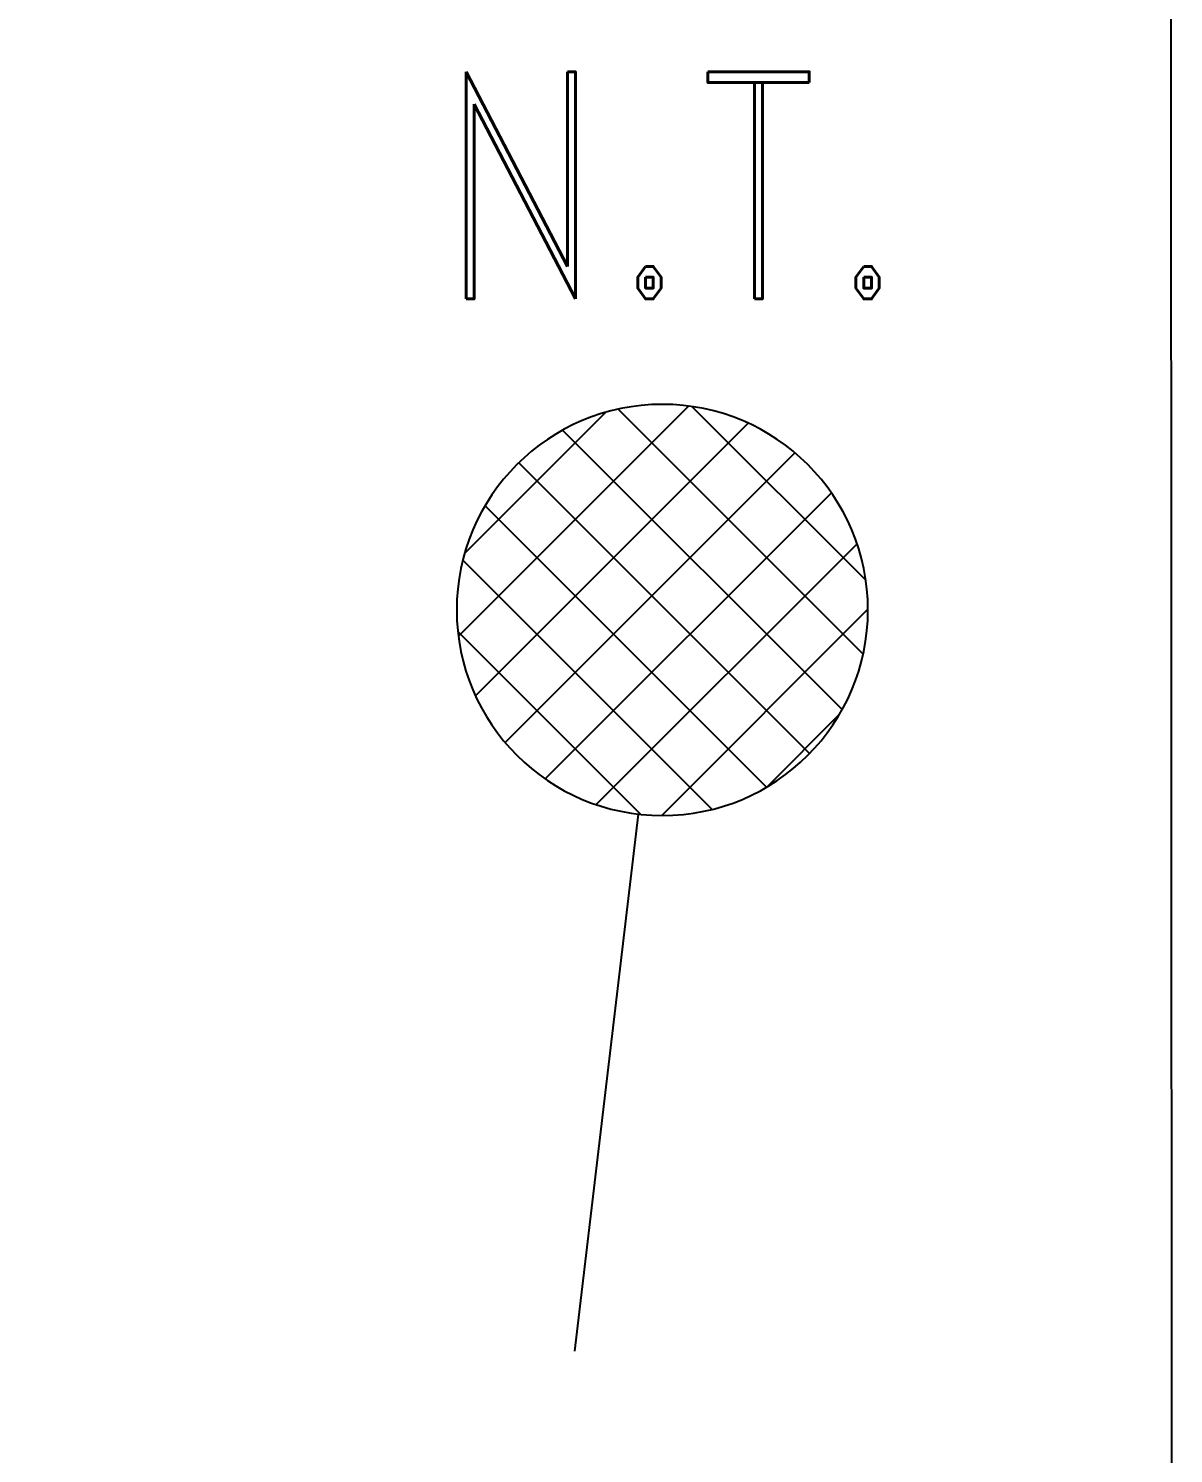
# Model space of a CAD drawing. Extents: x -437689 to -407696, y -55787 to -37037.
# Drawn here: x -423444.8 to -423286.2, y -41249.1 to -41051.5 of the extents above; entities that cross this region are included whole.
import ezdxf

# ---------------------------------------------------------------- set-up
doc = ezdxf.new("R2010")
doc.units = 0
doc.header["$LTSCALE"] = 150
doc.header["$MEASUREMENT"] = 0
doc.linetypes.add('DASHED', pattern=[0.75, 0.5, -0.25])
doc.layers.get('0').update_dxf_attribs({"linetype": 'CONTINUOUS'})
for name, color, linetype in [('TXT', 7, 'CONTINUOUS'), ('WALL', 7, 'CONTINUOUS'), ('WASTE', 3, 'DASHED')]:
    doc.layers.add(name, color=color, linetype=linetype)
doc.styles.add('TESTI', font='ROMAND.SHX')

msp = doc.modelspace()

# ---------------------------------------------------------------- linework, layer by layer
at = {"color": 0}
for p, q in [((-423385.25, -41135.77), (-423353.34, -41103.86)), ((-423384.39, -41124.3), (-423364.81, -41104.72)), ((-423329.16, -41138.25), (-423363.12, -41104.29)), ((-423328.79, -41128.01), (-423352.88, -41103.92)), ((-423382.89, -41144.01), (-423345.1, -41106.22)), ((-423332.07, -41145.94), (-423370.81, -41107.2)), ((-423378.77, -41150.5), (-423338.61, -41110.34)), ((-423336.59, -41152.03), (-423376.89, -41111.72)), ((-423373.22, -41155.55), (-423333.56, -41115.89)), ((-423342.54, -41156.69), (-423381.55, -41117.67)), ((-423366.17, -41159.1), (-423330.01, -41122.94)), ((-423350.06, -41159.77), (-423384.63, -41125.2)), ((-423357.08, -41160.62), (-423328.49, -41132.03)), ((-423359.97, -41160.46), (-423385.33, -41135.1)), ((-423342.53, -41156.68), (-423332.43, -41146.58))]:
    msp.add_line(p, q, dxfattribs=at)
for start, end in [(0, 180), (180, 360)]:
    msp.add_arc((-423356.99, -41132.12), 28.5, start, end)
at = {"layer": 'WALL'}
for p, q in [((-423286.37, -41249.07), (-423286.72, -40381.57)), ((-423286.15, -41814.07), (-423286.37, -41246.57))]:
    msp.add_line(p, q, dxfattribs=at)
at = {"layer": 'WASTE'}
msp.add_line((-423360.34, -41160.42), (-423475.11, -42130.44), dxfattribs=at)

# ---------------------------------------------------------------- texts
at = {"layer": 'TXT', "style": 'TESTI', "width": 0.8}
msp.add_text('N.T.', height=31.5, dxfattribs=at).set_placement((-423388.48, -41089))

doc.saveas('drawing.dxf')
